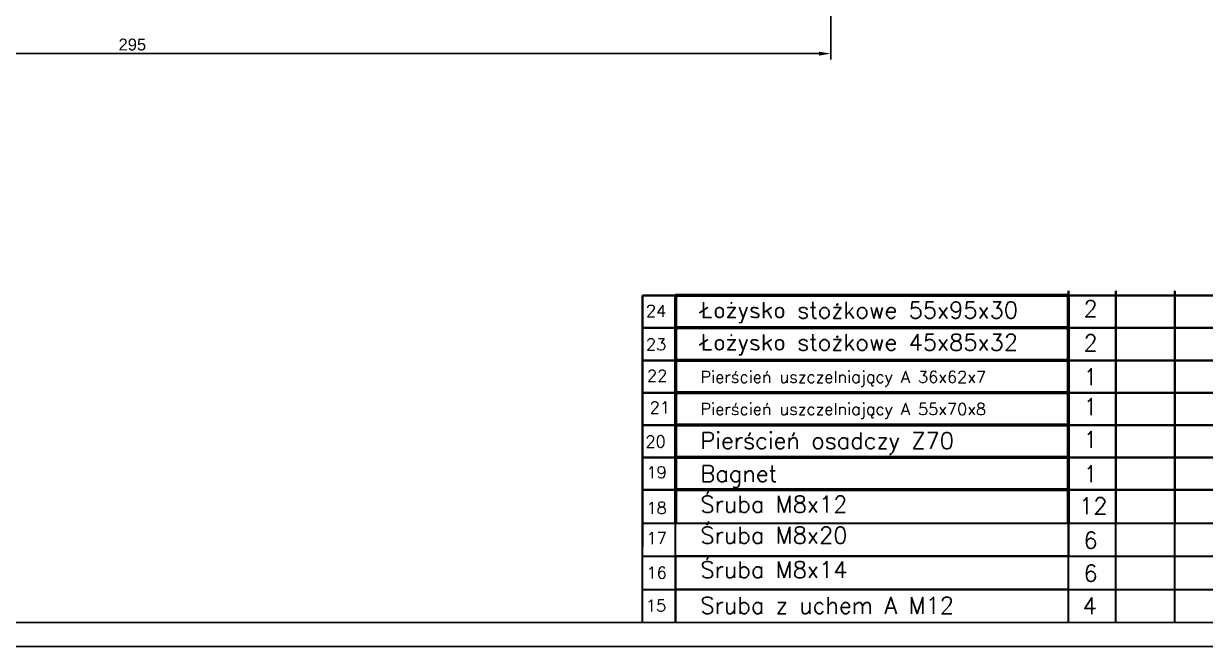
# Model space of a CAD drawing. Header units: millimetres. Extents: x 4 to 927, y -326 to 268.
# Drawn here: x 339.6 to 589.2, y -326.4 to -195 of the extents above; entities that cross this region are included whole.
import ezdxf

# ---------------------------------------------------------------- set-up
doc = ezdxf.new("R2010")
doc.units = ezdxf.units.MM
for name, color, linetype, lineweight in [('bardzo gruba', 240, 'Continuous', 60), ('GRUBE', 7, 'Continuous', 35), ('TEXT', 5, 'Continuous', 25)]:
    doc.layers.add(name, color=color, linetype=linetype, lineweight=lineweight)
doc.styles.add('ROMANS', font='ROMANS.SHX', dxfattribs={"height": 3.5})
doc.styles.get("Standard").update_dxf_attribs({"font": 'arial.ttf'})
doc.dimstyles.new('ISO-25', dxfattribs={"dimtxt": 2.5, "dimasz": 2.5, "dimexe": 1.25, "dimexo": 0.625, "dimtad": 1, "dimtxsty": 'Standard', "dimcen": 2.5, "dimadec": 0, "dimazin": 0, "dimtfac": 1, "dimtmove": 0, "dimatfit": 3, "dimfxl": 1, "dimarcsym": 0})

# ---------------------------------------------------------------- blocks, each defined once
blk = doc.blocks.new('*U16')
at = {"layer": 'bardzo gruba', "color": 7, "lineweight": 50}
for p, q in [((-2.5, 5.5), (-85.5, 5.5)), ((-85.5, 5.5), (-85.5, -1.5)), ((-2.5, -1.5), (-2.5, 5.5))]:
    blk.add_line(p, q, dxfattribs=at)
at = {"layer": 'GRUBE', "color": 7}
for p, q in [((-92.5, 1.5), (-92.5, 5.5)), ((-92.5, 5.5), (92.5, 5.5)), ((-85.5, -1.5), (-85.5, 5.5)), ((-2.5, -1.5), (-2.5, 6.5)), ((7.5, -1.5), (7.5, 6.5)), ((20, -1.5), (20, 6.5)), ((32.5, -1.5), (32.5, 6.5)), ((67.5, -1.5), (67.5, 6.5)), ((-92.5, -6.5), (-92.5, 1.5))]:
    blk.add_line(p, q, dxfattribs=at)
blk = doc.blocks.new('*U17')
at = {"color": 0, "linetype": 'ByBlock', "lineweight": -2, "transparency": 16777216}
for p in [(2.51172858987754e-15, 41.01964079155399), (2.093107158231283e-15, 34.18303399296165), (1.674485726585027e-15, 27.34642719436933), (1.25586429493877e-15, 20.50982039577699), (8.372428632925133e-16, 13.67321359718466), (4.186214316462566e-16, 6.836606798592332), (0, 0)]:
    blk.add_blockref('*U16', p, dxfattribs=at)
blk = doc.blocks.new('*D24')
at = {"color": 0, "linetype": 'ByBlock', "lineweight": -2, "transparency": 16777216}
for p, q in [((215.0531561137481, -178.0729705712695), (215.0531561137481, -202.6123603448611)), ((510.1399120296106, -178.0729705712695), (510.1399120296106, -202.6123603448611)), ((217.5531561137481, -201.3623603448611), (507.6399120296106, -201.3623603448611))]:
    blk.add_line(p, q, dxfattribs=at)
at = {"color": 0, "linetype": 'ByBlock', "transparency": 16777216}
for points in [[(217.5531561137481, -200.9456936781945), (217.5531561137481, -201.7790270115278), (215.0531561137481, -201.3623603448611)], [(507.6399120296106, -200.9456936781945), (507.6399120296106, -201.7790270115278), (510.1399120296106, -201.3623603448611)]]:
    blk.add_solid(points, dxfattribs=at)
at = {"layer": 'Defpoints', "color": 0, "linetype": 'ByBlock', "transparency": 16777216}
for p in [(215.0531561137481, -177.4479705712695), (510.1399120296106, -177.4479705712695), (510.1399120296106, -201.3623603448611)]:
    blk.add_point(p, dxfattribs=at)
at = {"color": 0, "linetype": 'ByBlock', "transparency": 16777216, "insert": (362.5965340716793, -199.4609278755569), "char_height": 2.5, "attachment_point": 5}
blk.add_mtext('295', dxfattribs=at)

msp = doc.modelspace()

# ---------------------------------------------------------------- hatches: boundary and pattern name
at = {"linetype": 'ByBlock', "lineweight": 50}
h = msp.add_hatch(dxfattribs=at)
h.set_pattern_fill('ANSI31', color=256)
h.set_pattern_definition([(45, (89.3593959289758, 4.815223588708932), (-2.245064030267288, 2.245064030267288), [])])
h.paths.add_polyline_path([(225.0531561137481, -152.4479705712695), (224.5531561137481, -152.4479705712695), (224.0531561137481, -152.9479705712695), (224.0531561137481, -177.4479705712695), (225.0531561137481, -177.4479705712695)])
h.paths.add_polyline_path([(206.053156113748, -152.9479705712695), (205.0531561137481, -152.9479705712695), (205.0531561137481, -177.4479705712695), (206.0531561137481, -177.4479705712695)])
h.paths.add_polyline_path([(205.0531561137481, -152.9479705712695), (204.5531561137481, -152.4479705712695), (197.8132141020019, -152.4479705712695), (192.0397114101056, -162.4479705712695), (192.0397114101056, -177.4479705712695), (205.0531561137481, -177.4479705712695)])
h.paths.add_polyline_path([(533.1533567332531, -162.4479705712695), (527.3798540413568, -152.4479705712695), (520.6399120296106, -152.4479705712695), (520.1399120296106, -152.9479705712695), (520.1399120296106, -177.4479705712695), (533.1533567332531, -177.4479705712695)])
h.paths.add_polyline_path([(520.1399120296106, -152.9479705712695), (519.1399120296107, -152.9479705712695), (519.1399120296105, -177.4479705712695), (520.1399120296106, -177.4479705712695)])
h.paths.add_polyline_path([(501.1399120296106, -152.9479705712695), (500.6399120296106, -152.4479705712695), (500.1399120296106, -152.4479705712695), (500.1399120296106, -177.4479705712695), (501.1399120296106, -177.4479705712695)])
h.paths.add_polyline_path([(755.2576554024737, -297.5551122592834), (763.8118845975624, -297.5551122592834), (763.8118845975624, -292.28362521972), (755.2576554024737, -292.28362521972)], flags=9)
h.paths.add_polyline_path([(746.3552554818166, -248.8573554050656), (749.3909697675308, -248.8573554050656), (749.3909697675308, -245.1073554050656), (746.3552554818166, -245.1073554050656)], flags=9)
h.paths.add_polyline_path([(746.3552554818166, -255.8573554050656), (749.2719221484832, -255.8573554050656), (749.2719221484832, -252.1073554050656), (746.3552554818166, -252.1073554050656)], flags=9)
h.paths.add_polyline_path([(746.3552554818166, -262.8573554050656), (749.2719221484832, -262.8573554050656), (749.2719221484832, -259.1073554050656), (746.3552554818166, -259.1073554050656)], flags=9)
h.paths.add_polyline_path([(746.7123983389598, -269.8573554050656), (748.557636434198, -269.8573554050656), (748.557636434198, -266.1073554050656), (746.7123983389598, -266.1073554050656)], flags=9)
h.paths.add_polyline_path([(923.4169982050561, -299.3801131335956), (927.0836648717228, -299.3801131335956), (927.0836648717228, -296.3801131335956), (923.4169982050561, -296.3801131335956)], flags=9)
h.paths.add_polyline_path([(750.423556627924, -316.3446905006679), (774.0258758639403, -316.3446905006679), (774.0258758639403, -301.9197246070799), (750.423556627924, -301.9197246070799)], flags=9)
h.paths.add_polyline_path([(746.0757756290778, -290.7994712365728), (760.5995851528874, -290.7994712365728), (760.5995851528874, -287.7994712365728), (746.0757756290778, -287.7994712365728)], flags=9)
h.paths.add_polyline_path([(758.3980656934608, -275.7994712365733), (786.8266371220321, -275.7994712365733), (786.8266371220321, -272.7994712365733), (758.3980656934608, -272.7994712365733)], flags=9)
h.paths.add_polyline_path([(745.9479624481398, -276.7495511472613), (750.9003434005207, -276.7495511472613), (750.9003434005207, -272.7495511472612), (745.9479624481398, -272.7495511472612)], flags=9)
h.paths.add_polyline_path([(890.3043101882835, -306.7895305938515), (901.5424054263787, -306.7895305938515), (901.5424054263787, -302.7895305938515), (890.3043101882835, -302.7895305938515)], flags=9)
h.paths.add_polyline_path([(866.2328816168549, -305.9561972605181), (875.6138339978072, -305.9561972605181), (875.6138339978072, -302.9561972605181), (866.2328816168549, -302.9561972605181)], flags=9)
h.paths.add_polyline_path([(847.4233578073311, -305.9561972605181), (854.4233578073311, -305.9561972605181), (854.4233578073311, -302.9561972605181), (847.4233578073311, -302.9561972605181)], flags=9)
h.paths.add_polyline_path([(846.4090873739368, -292.0414947130349), (877.0757540406036, -292.0414947130349), (877.0757540406036, -287.4700661416063), (846.4090873739368, -287.4700661416063)], flags=9)
h.paths.add_polyline_path([(911.3218455735217, -276.7895305938515), (920.5599408116169, -276.7895305938515), (920.5599408116169, -272.7895305938515), (911.3218455735217, -272.7895305938515)], flags=9)
h.paths.add_polyline_path([(871.0281349929844, -277.0414947130349), (902.4567064215559, -277.0414947130349), (902.4567064215559, -272.4700661416063), (871.0281349929844, -272.4700661416063)], flags=9)
h.paths.add_polyline_path([(857.6655237138003, -275.9561972605181), (869.8083808566574, -275.9561972605181), (869.8083808566574, -272.9561972605181), (857.6655237138003, -272.9561972605181)], flags=9)
h.paths.add_polyline_path([(847.0424054263787, -275.9561972605181), (854.8043101882834, -275.9561972605181), (854.8043101882834, -272.9561972605181), (847.0424054263787, -272.9561972605181)], flags=9)
h.paths.add_polyline_path([(836.3257711999706, -275.7994712365728), (843.3257711999706, -275.7994712365728), (843.3257711999706, -272.7994712365728), (836.3257711999706, -272.7994712365728)], flags=9)
h.paths.add_polyline_path([(905.5642773345133, -299.6427484148223), (919.3142773345133, -299.6427484148223), (919.3142773345133, -295.8927484148223), (905.5642773345133, -295.8927484148223)], flags=9)
h.paths.add_polyline_path([(905.0012055592568, -293.1486375701787), (920.7154912735426, -293.1486375701787), (920.7154912735426, -287.4343518558929), (905.0012055592568, -287.4343518558929)], flags=9)
h.paths.add_polyline_path([(780.3583484163997, -309.029589951131), (798.9297769878284, -309.029589951131), (798.9297769878284, -304.0295899511311), (780.3583484163997, -304.0295899511311)], flags=9)
h.paths.add_polyline_path([(780.6857293687807, -300.4879232844644), (792.5309674640188, -300.4879232844644), (792.5309674640188, -296.7379232844644), (780.6857293687807, -296.7379232844644)], flags=9)
h.paths.add_polyline_path([(780.5925176159944, -292.9879232844644), (799.4595388925902, -292.9879232844644), (799.4595388925902, -289.2379232844644), (780.5925176159944, -289.2379232844644)], flags=9)
edge = h.paths.add_edge_path()
edge.add_arc((420.3911928266544, -103.1889282901677), 4.999999999999999, 186.06024474957, 270)
edge.add_line((420.3911928266544, -108.1889282901677), (445.3911928266544, -108.1889282901677))
edge.add_line((445.3911928266544, -108.1889282901677), (445.3911928266544, -157.0224487593403))
edge.add_line((445.3911928266544, -157.0224487593403), (415.4774840200047, -157.0224487593403))
edge.add_line((415.4774840200047, -157.0224487593403), (415.4796892060165, -159.0370526817585))
edge.add_line((415.4796892060165, -159.0370526817585), (317.0397114101056, -144.3985365299602))
edge.add_line((317.0397114101056, -144.3985365299602), (317.0397114101057, -143.4202681570405))
edge.add_line((317.0397114101057, -143.4202681570405), (288.6882299935568, -138.9050606857852))
edge.add_line((288.6882299935568, -138.9050606857852), (288.6882299935568, -108.1889282901677))
edge.add_line((288.6882299935568, -108.1889282901677), (317.0397114101056, -108.1889282901677))
edge.add_line((317.0397114101056, -108.1889282901677), (317.0397114101056, -78.18892824835865))
edge.add_line((317.0397114101056, -78.18892824835865), (287.0397114101056, -78.18892829016772))
edge.add_line((287.0397114101056, -78.18892829016772), (258.5397114101056, -78.18892829016772))
edge.add_line((258.5397114101056, -78.18892829016772), (258.5397114101056, -84.18932265010494))
edge.add_line((258.5397114101056, -84.18932265010494), (265.0598281938347, -84.18932265010494))
edge.add_arc((265.0926960881494, -87.7321529143176), 3.542982723567506, 45.86564622026441, 90.53153480702713, ccw=False)
edge.add_line((267.5598281938344, -85.18932265010494), (273.0598281938344, -85.18932265010494))
edge.add_line((273.0598281938344, -85.18932265010494), (274.7912376369487, -88.1882117742837))
edge.add_line((274.7912376369487, -88.1882117742837), (274.792519950379, -88.1882117742837))
edge.add_line((274.792519950379, -88.1882117742837), (273.0606699205007, -91.18980846380256))
edge.add_line((273.0606699205007, -91.18980846380256), (267.5606701369529, -91.19135150438879))
edge.add_arc((265.092824730125, -88.64921350115273), 3.542982723567613, 270.54760930055716, 314.15042827325664, ccw=False)
edge.add_line((265.1266865742172, -92.1920344047567), (258.5397114101056, -92.19388239937825))
edge.add_line((258.5397114101056, -92.19388239937825), (258.5397114101056, -95.68892829016775))
edge.add_line((258.5397114101056, -95.68892829016775), (252.0619313349137, -95.68892829016775))
edge.add_line((252.0619313349137, -95.68892829016775), (252.061933234707, -95.69569989621633))
edge.add_line((252.061933234707, -95.69569989621633), (252.0397114101056, -162.4479705712695))
edge.add_line((252.0397114101056, -162.4479705712695), (238.0666008173905, -162.4479705712695))
edge.add_line((238.0666008173905, -162.4479705712695), (232.2930981254942, -152.4479705712695))
edge.add_line((232.2930981254942, -152.4479705712695), (225.0531561137481, -152.4479705712695))
edge.add_line((225.0531561137481, -152.4479705712695), (225.0531561137481, -177.4479705712695))
edge.add_line((225.0531561137481, -177.4479705712695), (500.1399120296106, -177.4479705712695))
edge.add_line((500.1399120296106, -177.4479705712695), (500.1399120296106, -152.4479705712695))
edge.add_line((500.1399120296106, -152.4479705712695), (492.8999700178645, -152.4479705712695))
edge.add_line((492.8999700178645, -152.4479705712695), (487.1264673259682, -162.4479705712695))
edge.add_line((487.1264673259682, -162.4479705712695), (473.1533567332531, -162.4479705712695))
edge.add_line((473.1533567332531, -162.4479705712695), (473.1533567332531, -107.1889283737857))
edge.add_line((473.1533567332531, -107.1889283737857), (463.1533567332531, -107.1889283737857))
edge.add_line((463.1533567332531, -107.1889283737857), (463.1533567332531, -92.11108645379869))
edge.add_line((463.1533567332531, -92.11108645379869), (456.6544798392072, -92.11108645379869))
edge.add_line((456.6544798392072, -92.11108645379869), (454.6221433722352, -92.11123887329799))
edge.add_arc((454.6216119448922, -88.56825618958605), 3.542982723567484, 225.8656462202643, 270.0085940424668, ccw=False)
edge.add_line((452.1544798392072, -91.11108645379869), (446.6544798392072, -91.11108645379869))
edge.add_line((446.6544798392072, -91.11108645379869), (444.9224290316384, -88.11108645379872))
edge.add_line((444.9224290316384, -88.11108645379872), (446.6536381125409, -85.11060064010108))
edge.add_line((446.6536381125409, -85.11060064010108), (452.1536378960886, -85.10905759951484))
edge.add_arc((454.6214833029165, -87.65119560275087), 3.542982723567559, 90.54760930054329, 134.1504282732563, ccw=False)
edge.add_line((454.5876214588252, -84.10837469914695), (463.1533567332531, -84.10597155774705))
edge.add_line((463.1533567332531, -84.10597155774705), (463.1533567332531, -78.18892837378566))
edge.add_line((463.1533567332531, -78.18892837378566), (445.3911928420499, -78.1889283737857))
edge.add_line((445.3911928420499, -78.1889283737857), (415.3911928266544, -78.18892829016771))
edge.add_line((415.3911928266544, -78.18892829016771), (415.4191356408567, -103.7167988625219))

# ---------------------------------------------------------------- linework, layer by layer
at = {"color": 7}
for points in [[(4.448191223232698, -326.4281471168213), (845.4481912232327, -326.4281471168213), (845.4481912232327, 267.5718528831787), (4.448191223232698, 267.5718528831787)], [(9.448191223232698, -321.4281471168213), (840.4481912232327, -321.4281471168213), (840.4481912232327, 262.5718528831787), (9.448191223232811, 262.5718528831787)]]:
    msp.add_lwpolyline(points, close=True, dxfattribs=at)
at = {"layer": 'bardzo gruba', "color": 7, "lineweight": 30}
for p, q in [((477.3121162749098, -307.4281470758183), (477.3121162749098, -300.4281470758183)), ((477.3121162749098, -300.4281470758183), (560.3121162749098, -300.4281470758183)), ((560.3121162749098, -300.4281470758183), (560.3121162749098, -307.4281470758183)), ((560.3121162749098, -307.4281470758183), (477.3121162749098, -307.4281470758183)), ((477.3121162749098, -307.4281470758183), (477.3121162749098, -314.4281470758183)), ((560.3121162749098, -314.4281470758183), (560.3121162749098, -307.4281470758183)), ((560.3121162749098, -314.4281470758183), (477.3121162749098, -314.4281470758183)), ((477.3121162749098, -314.4281470758183), (477.3121162749098, -321.4281470758183)), ((560.3121162749098, -321.4281470758183), (560.3121162749098, -314.4281470758183))]:
    msp.add_line(p, q, dxfattribs=at)
at = {"layer": 'GRUBE', "color": 7, "lineweight": 30}
for p, q in [((477.3121162749098, -307.4281470758183), (477.3121162749098, -299.4281470758183)), ((560.3121162749098, -307.4281470758183), (560.3121162749098, -299.4281470758183)), ((570.3121162749098, -307.4281470758183), (570.3121162749098, -299.4281470758183)), ((582.8121162749098, -307.4281470758183), (582.8121162749098, -299.4281470758183)), ((470.3121162749098, -300.4281470758183), (655.3121162749098, -300.4281470758183)), ((470.3121162749098, -313.4281470758183), (470.3121162749098, -305.4281470758183)), ((477.3121162749098, -314.4281470758183), (477.3121162749098, -306.4281470758183)), ((560.3121162749098, -314.4281470758183), (560.3121162749098, -306.4281470758183)), ((570.3121162749098, -314.4281470758183), (570.3121162749098, -306.4281470758183)), ((582.8121162749098, -314.4281470758183), (582.8121162749098, -306.4281470758183)), ((470.3121162749098, -307.4281470758183), (655.3121162749098, -307.4281470758183)), ((470.3121162749098, -321.4281470758183), (470.3121162749098, -313.4281470758183)), ((470.3121162749098, -314.4281470758183), (655.4751429636144, -314.4281470758183)), ((477.3121162749098, -321.4281470758183), (477.3121162749098, -314.4281470758183)), ((560.3121162749098, -321.4281470758183), (560.3121162749098, -313.4281470758183)), ((570.3121162749098, -321.4281470758183), (570.3121162749098, -313.4281470758183)), ((582.8121162749098, -321.4281470758183), (582.8121162749098, -313.4281470758183))]:
    msp.add_line(p, q, dxfattribs=at)

# ---------------------------------------------------------------- block references
at = {"linetype": 'ByBlock', "lineweight": 30}
msp.add_blockref('*U17', (562.8121162749098, -298.9281470758183), dxfattribs=at)

# ---------------------------------------------------------------- texts
at = {"linetype": 'ByBlock', "lineweight": 20, "style": 'ROMANS'}
for s, p in [('2', (563.4944976809481, -256.9323593641382)), ('2', (563.4944976809481, -264.1444755802506)), ('1', (563.4944976809481, -271.3357416894833)), ('1', (563.4944976809481, -277.6210225048499)), ('1', (563.4944976809481, -284.5551804984452)), ('1', (563.4944976809481, -291.8030712111559)), ('12', (562.564870443791, -298.5413446734554)), ('6', (563.4944976809481, -305.7892353861662)), ('6', (563.4944976809481, -312.7540058687475)), ('4', (563.2924307197279, -319.6178844665908))]:
    msp.add_text(s, height=3.5, dxfattribs=at).set_placement(p)
at = {"linetype": 'ByBlock', "lineweight": 30, "char_height": 3.5, "attachment_point": 1, "style": 'ROMANS'}
for s, width, insert in [('Łożysko stożkowe 55x95x30', 76.98259797048416, (482.5863113288545, -253.7349276739847)), ('Śruba M8x12', 46.88991894795936, (482.5863113288544, -294.7011524496224)), ('Śruba M8x20', 50.52713102353289, (482.5863113288545, -301.2235455692827)), ('Śruba M8x14', 74.43204574397026, (482.5863113288545, -308.5009185365918)), ('Sruba z uchem A M12', 71.62911556434932, (482.5863113288545, -316.034602462855))]:
    msp.add_mtext_dynamic_manual_height_columns(s, width=width, gutter_width=17.5, heights=[0], dxfattribs=dict(at, insert=insert))
for s, insert in [('Łożysko stożkowe 45x85x32', (482.5863113288545, -260.5282286391352)), ('Pierścień osadczy Z70', (482.5863113288545, -281.2718412393863)), ('Bagnet ', (482.5863113288545, -288.2466611919704))]:
    msp.add_mtext(s, dxfattribs=dict(at, insert=insert))
at = {"linetype": 'ByBlock', "lineweight": 30, "char_height": 2.5, "attachment_point": 1, "style": 'ROMANS'}
for s, insert, line_spacing_factor in [('Pierścień uszczelniający A 36x62x7', (482.5863113288545, -268.3302449816047), 0.5), ('Pierścień uszczelniający A 55x70x8', (482.5863113288544, -275.1077101226474), 0.6857142857142857)]:
    msp.add_mtext(s, dxfattribs=dict(at, insert=insert, line_spacing_factor=line_spacing_factor))
at = {"layer": 'TEXT', "color": 7, "lineweight": 30, "style": 'ROMANS'}
for s, p in [('24', (471.0732213910895, -256.9059135129805)), ('23', (471.0732213910895, -263.9643166656222)), ('22', (471.2974623698786, -270.5745682325519)), ('21', (471.8569190922652, -277.2968587410878)), ('20', (470.9610992083643, -284.4673008353359)), ('19', (471.1853435738142, -290.9655148542304)), ('18', (471.1853435738142, -298.4720709861554)), ('17', (471.1853435738142, -304.8582460634434)), ('16', (471.1853435738142, -312.1407270992979)), ('15', (471.0732213910895, -319.0870927039043))]:
    msp.add_text(s, height=2.5, dxfattribs=at).set_placement(p)

# ---------------------------------------------------------------- dimensions: what is measured, and where the dimension line sits
at = {"linetype": 'ByBlock'}
dim = msp.add_linear_dim(base=(510.1399120296106, -201.3623603448611), p1=(215.0531561137481, -177.4479705712695), p2=(510.1399120296106, -177.4479705712695), text='295', dimstyle='ISO-25', dxfattribs=at)
dim.commit()
dim.dimension.update_dxf_attribs({"geometry": '*D24', "text_midpoint": (362.5965340716793, -199.4609278755569)})

doc.saveas('drawing.dxf')
